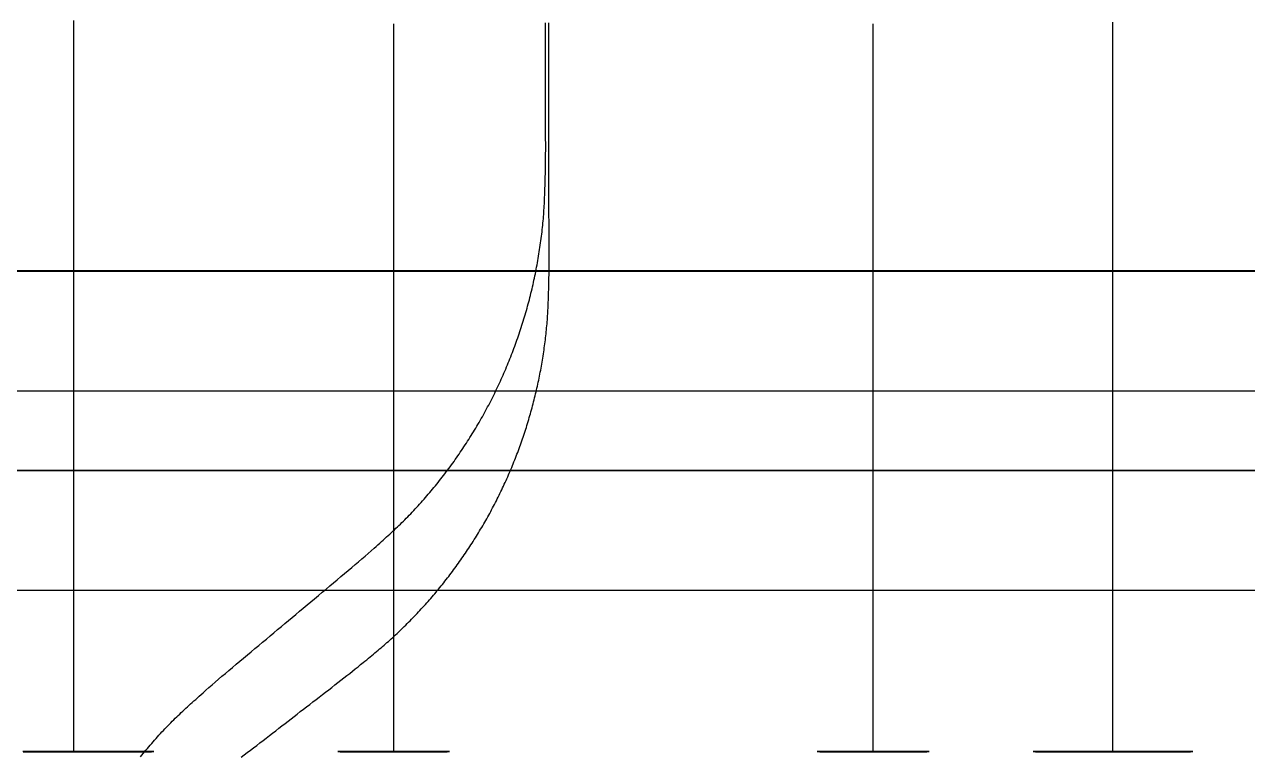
# Model space of a CAD drawing. Header units: millimetres. Extents: x -226 to 218, y -316 to 313.
# Drawn here: x 61.3 to 137.1, y -61.7 to -16.3 of the extents above; entities that cross this region are included whole.
import ezdxf

# ---------------------------------------------------------------- set-up
doc = ezdxf.new("R2010")
doc.units = ezdxf.units.MM
doc.layers.add('SKETCH', color=5, linetype='Continuous')
doc.layers.add('VISIBLE', color=7, linetype='Continuous')

msp = doc.modelspace()

# ---------------------------------------------------------------- linework, layer by layer
at = {"layer": 'SKETCH', "flags": 128}
for points in [[(64.398, -61.426), (64.398, -61.171), (64.398, -60.916), (64.398, -60.662), (64.398, -60.407), (64.398, -60.153), (64.398, -59.898), (64.398, -59.643), (64.398, -59.389), (64.398, -59.134), (64.398, -58.879), (64.398, -58.625), (64.398, -58.37), (64.398, -58.116), (64.398, -57.861), (64.398, -57.606), (64.398, -57.352), (64.398, -57.097), (64.398, -56.843), (64.398, -56.588), (64.398, -56.333), (64.398, -56.079), (64.398, -55.824), (64.398, -55.569), (64.398, -55.315), (64.398, -55.06), (64.398, -54.806), (64.398, -54.551), (64.398, -54.296), (64.398, -54.042), (64.398, -53.787), (64.398, -53.532), (64.398, -53.278), (64.398, -53.023), (64.398, -52.769), (64.398, -52.514), (64.398, -52.259), (64.398, -52.005), (64.398, -51.75), (64.398, -51.496), (64.398, -51.241), (64.398, -50.986), (64.398, -50.732), (64.398, -50.477), (64.398, -50.222), (64.398, -49.968), (64.398, -49.713), (64.398, -49.459), (64.398, -49.204), (64.398, -48.949), (64.398, -48.695), (64.398, -48.44), (64.398, -48.185), (64.398, -47.931), (64.398, -47.676), (64.398, -47.422), (64.398, -47.167), (64.398, -46.912), (64.398, -46.658), (64.398, -46.403), (64.398, -46.149), (64.398, -45.894), (64.398, -45.639), (64.398, -45.385), (64.398, -45.13), (64.398, -44.875), (64.398, -44.621), (64.398, -44.366), (64.398, -44.112), (64.398, -43.857), (64.398, -43.602), (64.398, -43.348), (64.398, -43.093), (64.398, -42.838), (64.398, -42.584), (64.398, -42.329), (64.398, -42.074), (64.398, -41.82), (64.398, -41.565), (64.398, -41.31), (64.398, -41.056), (64.398, -40.801), (64.398, -40.546), (64.398, -40.292), (64.398, -40.037), (64.398, -39.782), (64.398, -39.528), (64.398, -39.273), (64.398, -39.018), (64.398, -38.764), (64.398, -38.509), (64.398, -38.255), (64.398, -38), (64.398, -37.745), (64.398, -37.491), (64.398, -37.236), (64.398, -36.981), (64.398, -36.727), (64.398, -36.472), (64.398, -36.217), (64.398, -35.963), (64.398, -35.708), (64.398, -35.453), (64.398, -35.199), (64.398, -34.944), (64.398, -34.69), (64.398, -34.435), (64.398, -34.18), (64.398, -33.926), (64.398, -33.671), (64.398, -33.417), (64.398, -33.162), (64.398, -32.907), (64.398, -32.653), (64.398, -32.398), (64.398, -32.143), (64.398, -31.889), (64.398, -31.634), (64.398, -31.38), (64.398, -31.125), (64.398, -30.87), (64.398, -30.616), (64.398, -30.361), (64.398, -30.107), (64.398, -29.852), (64.398, -29.597), (64.398, -29.343), (64.398, -29.088), (64.398, -28.833), (64.398, -28.579), (64.398, -28.324), (64.398, -28.07), (64.398, -27.815), (64.398, -27.56), (64.398, -27.306), (64.398, -27.051), (64.398, -26.796), (64.398, -26.542), (64.398, -26.287), (64.398, -26.033), (64.398, -25.778), (64.398, -25.523), (64.398, -25.269), (64.398, -25.014), (64.398, -24.759), (64.398, -24.505), (64.398, -24.25), (64.398, -23.996), (64.398, -23.741), (64.398, -23.486), (64.398, -23.232), (64.398, -22.977), (64.398, -22.723), (64.398, -22.468), (64.398, -22.213), (64.398, -21.959), (64.398, -21.704), (64.398, -21.449), (64.398, -21.195), (64.398, -20.94), (64.398, -20.686), (64.398, -20.431), (64.398, -20.176), (64.398, -19.922), (64.398, -19.667), (64.398, -19.412), (64.398, -19.158), (64.398, -18.903), (64.398, -18.649), (64.398, -18.394), (64.398, -18.139), (64.398, -17.885), (64.398, -17.63), (64.398, -17.376), (64.398, -17.121), (64.398, -16.866), (64.398, -16.612), (64.398, -16.357), (64.398, -16.102)], [(68.513, -61.75), (68.599, -61.644), (68.686, -61.539), (68.772, -61.434), (68.86, -61.329), (68.947, -61.225), (69.036, -61.122), (69.124, -61.018), (69.214, -60.915), (69.303, -60.813), (69.393, -60.711), (69.484, -60.609), (69.575, -60.508), (69.666, -60.408), (69.758, -60.307), (69.85, -60.208), (69.942, -60.109), (70.035, -60.01), (70.128, -59.913), (70.22, -59.817), (70.311, -59.723), (70.402, -59.631), (70.493, -59.539), (70.584, -59.449), (70.675, -59.36), (70.766, -59.271), (70.857, -59.183), (70.949, -59.095), (71.042, -59.007), (71.136, -58.919), (71.231, -58.831), (71.327, -58.742), (71.425, -58.652), (71.524, -58.561), (71.625, -58.469), (71.728, -58.376), (71.834, -58.281), (71.941, -58.185), (72.051, -58.086), (72.163, -57.985), (72.279, -57.882), (72.397, -57.776), (72.576, -57.617), (72.762, -57.453), (72.955, -57.285), (73.154, -57.113), (73.358, -56.937), (73.568, -56.757), (73.783, -56.574), (74.002, -56.389), (74.225, -56.201), (74.451, -56.011), (74.68, -55.819), (74.911, -55.625), (75.144, -55.43), (75.379, -55.234), (75.614, -55.038), (75.85, -54.841), (76.086, -54.644), (76.322, -54.448), (76.557, -54.252), (76.79, -54.057), (77.021, -53.864), (77.25, -53.672), (77.476, -53.481), (77.699, -53.293), (77.922, -53.106), (78.148, -52.915), (78.377, -52.723), (78.608, -52.53), (78.841, -52.335), (79.076, -52.139), (79.311, -51.943), (79.547, -51.746), (79.783, -51.549), (80.019, -51.353), (80.254, -51.157), (80.487, -50.962), (80.718, -50.768), (80.947, -50.576), (81.173, -50.386), (81.396, -50.198), (81.615, -50.013), (81.829, -49.83), (82.039, -49.651), (82.244, -49.475), (82.443, -49.302), (82.635, -49.134), (82.821, -48.97), (83, -48.811), (83.118, -48.705), (83.234, -48.602), (83.346, -48.502), (83.456, -48.403), (83.563, -48.306), (83.668, -48.212), (83.771, -48.118), (83.872, -48.027), (83.972, -47.936), (84.069, -47.846), (84.165, -47.757), (84.26, -47.669), (84.354, -47.581), (84.447, -47.493), (84.539, -47.405), (84.631, -47.317), (84.722, -47.228), (84.813, -47.139), (84.903, -47.049), (84.994, -46.958), (85.085, -46.865), (85.176, -46.771), (85.268, -46.676), (85.361, -46.578), (85.454, -46.48), (85.546, -46.381), (85.638, -46.281), (85.73, -46.181), (85.821, -46.08), (85.912, -45.979), (86.003, -45.878), (86.093, -45.776), (86.182, -45.673), (86.271, -45.571), (86.36, -45.467), (86.448, -45.364), (86.536, -45.26), (86.623, -45.155), (86.71, -45.05), (86.796, -44.945), (86.882, -44.839), (86.968, -44.733), (87.052, -44.626), (87.137, -44.519), (87.221, -44.412), (87.304, -44.304), (87.387, -44.196), (87.469, -44.088), (87.551, -43.979), (87.632, -43.87), (87.713, -43.76), (87.793, -43.65), (87.873, -43.54), (87.953, -43.429), (88.032, -43.318), (88.111, -43.206), (88.189, -43.094), (88.266, -42.981), (88.343, -42.868), (88.42, -42.755), (88.496, -42.641), (88.572, -42.527), (88.647, -42.413), (88.721, -42.298), (88.795, -42.183), (88.869, -42.068), (88.942, -41.952), (89.014, -41.836), (89.086, -41.72), (89.157, -41.603), (89.228, -41.486), (89.298, -41.369), (89.368, -41.251), (89.437, -41.134), (89.506, -41.015), (89.574, -40.897), (89.642, -40.778), (89.709, -40.658), (89.776, -40.538), (89.842, -40.418), (89.908, -40.298), (89.973, -40.177), (90.037, -40.056), (90.102, -39.935), (90.165, -39.813), (90.228, -39.691), (90.291, -39.569), (90.352, -39.446), (90.414, -39.324), (90.475, -39.201), (90.535, -39.077), (90.594, -38.954), (90.653, -38.83), (90.712, -38.706), (90.77, -38.581), (90.827, -38.457), (90.884, -38.332), (90.94, -38.207), (90.996, -38.081), (91.051, -37.956), (91.106, -37.83), (91.16, -37.703), (91.213, -37.577), (91.266, -37.45), (91.319, -37.322), (91.37, -37.195), (91.422, -37.067), (91.472, -36.939), (91.523, -36.811), (91.572, -36.682), (91.621, -36.554), (91.669, -36.425), (91.717, -36.296), (91.765, -36.166), (91.811, -36.037), (91.857, -35.907), (91.903, -35.777), (91.948, -35.647), (91.992, -35.517), (92.036, -35.387), (92.079, -35.256), (92.121, -35.125), (92.163, -34.994), (92.205, -34.863), (92.246, -34.731), (92.286, -34.599), (92.326, -34.467), (92.365, -34.335), (92.403, -34.203), (92.441, -34.07), (92.479, -33.937), (92.515, -33.804), (92.552, -33.671), (92.587, -33.537), (92.622, -33.404), (92.657, -33.27), (92.69, -33.136), (92.724, -33.002), (92.756, -32.868), (92.788, -32.734), (92.82, -32.6), (92.85, -32.465), (92.88, -32.331), (92.91, -32.196), (92.939, -32.062), (92.967, -31.927), (92.995, -31.792), (93.022, -31.656), (93.049, -31.521), (93.075, -31.385), (93.1, -31.249), (93.125, -31.114), (93.149, -30.977), (93.173, -30.841), (93.196, -30.705), (93.218, -30.569), (93.24, -30.432), (93.261, -30.295), (93.282, -30.159), (93.302, -30.022), (93.321, -29.885), (93.34, -29.748), (93.358, -29.611), (93.375, -29.474), (93.392, -29.337), (93.408, -29.2), (93.424, -29.063), (93.439, -28.925), (93.453, -28.789), (93.467, -28.653), (93.479, -28.519), (93.491, -28.385), (93.502, -28.252), (93.512, -28.119), (93.521, -27.986), (93.53, -27.854), (93.538, -27.721), (93.546, -27.589), (93.553, -27.455), (93.559, -27.322), (93.566, -27.187), (93.571, -27.052), (93.577, -26.915), (93.582, -26.778), (93.587, -26.639), (93.591, -26.498), (93.596, -26.356), (93.6, -26.212), (93.604, -26.065), (93.608, -25.917), (93.612, -25.766), (93.616, -25.613), (93.621, -25.414), (93.625, -25.211), (93.628, -25.004), (93.631, -24.794), (93.633, -24.58), (93.634, -24.363), (93.635, -24.144), (93.635, -23.921), (93.635, -23.697), (93.634, -23.471), (93.633, -23.242), (93.632, -23.013), (93.631, -22.782), (93.629, -22.551), (93.627, -22.319), (93.626, -22.087), (93.624, -21.854), (93.622, -21.622), (93.621, -21.391), (93.619, -21.16), (93.618, -20.931), (93.617, -20.703), (93.616, -20.476), (93.616, -20.252), (93.616, -20.029), (93.616, -19.805), (93.616, -19.582), (93.616, -19.358), (93.616, -19.135), (93.616, -18.911), (93.616, -18.688), (93.616, -18.465), (93.616, -18.241), (93.616, -18.018), (93.616, -17.794), (93.616, -17.571), (93.616, -17.348), (93.616, -17.124), (93.616, -16.901), (93.616, -16.677), (93.616, -16.454), (93.616, -16.23)], [(74.766, -61.779), (74.953, -61.633), (75.142, -61.486), (75.334, -61.338), (75.527, -61.188), (75.722, -61.038), (75.918, -60.887), (76.114, -60.736), (76.311, -60.585), (76.507, -60.433), (76.704, -60.282), (76.899, -60.131), (77.094, -59.981), (77.287, -59.832), (77.479, -59.683), (77.669, -59.536), (77.856, -59.39), (78.043, -59.244), (78.233, -59.097), (78.425, -58.948), (78.618, -58.799), (78.813, -58.649), (79.008, -58.498), (79.205, -58.347), (79.401, -58.196), (79.598, -58.044), (79.794, -57.893), (79.99, -57.742), (80.185, -57.592), (80.378, -57.443), (80.57, -57.294), (80.759, -57.147), (80.947, -57.001), (81.131, -56.857), (81.313, -56.714), (81.491, -56.573), (81.665, -56.435), (81.836, -56.299), (82.002, -56.165), (82.164, -56.034), (82.32, -55.906), (82.431, -55.815), (82.54, -55.725), (82.646, -55.638), (82.75, -55.552), (82.853, -55.467), (82.953, -55.384), (83.052, -55.302), (83.149, -55.22), (83.245, -55.14), (83.34, -55.06), (83.433, -54.981), (83.526, -54.902), (83.617, -54.824), (83.708, -54.745), (83.798, -54.667), (83.887, -54.588), (83.977, -54.509), (84.066, -54.429), (84.154, -54.348), (84.243, -54.267), (84.332, -54.185), (84.422, -54.101), (84.512, -54.017), (84.602, -53.931), (84.693, -53.843), (84.783, -53.756), (84.873, -53.668), (84.962, -53.579), (85.051, -53.491), (85.14, -53.401), (85.229, -53.312), (85.317, -53.222), (85.405, -53.132), (85.492, -53.041), (85.579, -52.95), (85.666, -52.858), (85.752, -52.766), (85.838, -52.674), (85.923, -52.582), (86.009, -52.489), (86.093, -52.395), (86.178, -52.302), (86.261, -52.208), (86.345, -52.114), (86.428, -52.019), (86.511, -51.924), (86.593, -51.829), (86.674, -51.733), (86.756, -51.637), (86.837, -51.541), (86.917, -51.444), (86.998, -51.347), (87.077, -51.25), (87.157, -51.152), (87.236, -51.054), (87.314, -50.955), (87.393, -50.857), (87.471, -50.757), (87.548, -50.658), (87.625, -50.558), (87.702, -50.458), (87.778, -50.357), (87.853, -50.257), (87.929, -50.155), (88.004, -50.054), (88.078, -49.952), (88.152, -49.85), (88.226, -49.748), (88.299, -49.645), (88.371, -49.543), (88.443, -49.439), (88.515, -49.336), (88.586, -49.232), (88.657, -49.128), (88.728, -49.024), (88.798, -48.919), (88.867, -48.814), (88.937, -48.709), (89.005, -48.603), (89.074, -48.497), (89.141, -48.391), (89.209, -48.284), (89.276, -48.177), (89.342, -48.07), (89.409, -47.962), (89.474, -47.855), (89.539, -47.746), (89.604, -47.638), (89.668, -47.53), (89.732, -47.421), (89.796, -47.312), (89.858, -47.203), (89.921, -47.093), (89.983, -46.983), (90.044, -46.873), (90.105, -46.763), (90.166, -46.653), (90.226, -46.542), (90.285, -46.431), (90.345, -46.32), (90.403, -46.208), (90.462, -46.096), (90.519, -45.984), (90.577, -45.872), (90.634, -45.759), (90.69, -45.646), (90.746, -45.533), (90.801, -45.42), (90.857, -45.306), (90.911, -45.192), (90.965, -45.078), (91.019, -44.964), (91.072, -44.849), (91.124, -44.734), (91.177, -44.62), (91.228, -44.504), (91.279, -44.389), (91.33, -44.274), (91.38, -44.158), (91.43, -44.042), (91.479, -43.926), (91.527, -43.81), (91.576, -43.693), (91.623, -43.577), (91.671, -43.46), (91.717, -43.342), (91.764, -43.225), (91.809, -43.107), (91.855, -42.989), (91.899, -42.871), (91.944, -42.753), (91.988, -42.634), (92.031, -42.516), (92.074, -42.397), (92.116, -42.278), (92.158, -42.158), (92.199, -42.039), (92.24, -41.92), (92.281, -41.8), (92.32, -41.68), (92.36, -41.56), (92.398, -41.44), (92.437, -41.32), (92.474, -41.2), (92.512, -41.079), (92.548, -40.958), (92.585, -40.838), (92.62, -40.716), (92.656, -40.595), (92.69, -40.474), (92.725, -40.352), (92.758, -40.23), (92.792, -40.109), (92.824, -39.986), (92.857, -39.864), (92.888, -39.742), (92.919, -39.619), (92.95, -39.497), (92.98, -39.374), (93.01, -39.251), (93.039, -39.128), (93.068, -39.005), (93.096, -38.882), (93.123, -38.759), (93.151, -38.635), (93.177, -38.512), (93.203, -38.388), (93.228, -38.265), (93.253, -38.141), (93.278, -38.017), (93.302, -37.893), (93.325, -37.769), (93.348, -37.645), (93.37, -37.521), (93.392, -37.396), (93.414, -37.272), (93.435, -37.147), (93.455, -37.022), (93.475, -36.897), (93.494, -36.772), (93.513, -36.647), (93.531, -36.522), (93.549, -36.397), (93.566, -36.272), (93.582, -36.146), (93.598, -36.021), (93.614, -35.896), (93.629, -35.77), (93.644, -35.645), (93.658, -35.519), (93.671, -35.394), (93.684, -35.268), (93.696, -35.143), (93.708, -35.02), (93.718, -34.897), (93.728, -34.775), (93.738, -34.653), (93.746, -34.532), (93.754, -34.411), (93.762, -34.29), (93.769, -34.169), (93.775, -34.048), (93.781, -33.927), (93.787, -33.805), (93.792, -33.683), (93.797, -33.559), (93.802, -33.435), (93.806, -33.309), (93.81, -33.182), (93.814, -33.053), (93.818, -32.923), (93.822, -32.791), (93.825, -32.657), (93.829, -32.521), (93.832, -32.383), (93.836, -32.242), (93.84, -32.056), (93.844, -31.866), (93.846, -31.672), (93.849, -31.474), (93.85, -31.273), (93.851, -31.069), (93.852, -30.862), (93.852, -30.653), (93.852, -30.441), (93.851, -30.228), (93.851, -30.012), (93.85, -29.796), (93.848, -29.578), (93.847, -29.359), (93.845, -29.14), (93.844, -28.921), (93.842, -28.701), (93.841, -28.482), (93.84, -28.263), (93.838, -28.046), (93.837, -27.829), (93.836, -27.614), (93.836, -27.4), (93.836, -27.188), (93.836, -26.978), (93.836, -26.767), (93.836, -26.557), (93.836, -26.346), (93.836, -26.136), (93.836, -25.925), (93.836, -25.715), (93.836, -25.504), (93.836, -25.294), (93.836, -25.083), (93.836, -24.873), (93.836, -24.662), (93.836, -24.452), (93.836, -24.241), (93.836, -24.031), (93.836, -23.82), (93.836, -23.61), (93.836, -23.399), (93.836, -23.189), (93.836, -22.978), (93.836, -22.768), (93.836, -22.557), (93.836, -22.347), (93.836, -22.136), (93.836, -21.926), (93.836, -21.715), (93.836, -21.505), (93.836, -21.294), (93.836, -21.084), (93.836, -20.873), (93.836, -20.663), (93.836, -20.452), (93.836, -20.242), (93.836, -20.031), (93.836, -19.821), (93.836, -19.61), (93.836, -19.4), (93.836, -19.189), (93.836, -18.979), (93.836, -18.768), (93.836, -18.558), (93.836, -18.347), (93.836, -18.137), (93.836, -17.926), (93.836, -17.716), (93.836, -17.505), (93.836, -17.295), (93.836, -17.084), (93.836, -16.874), (93.836, -16.663), (93.836, -16.452), (93.836, -16.242)], [(84.213, -61.426), (84.213, -61.152), (84.213, -60.879), (84.213, -60.605), (84.213, -60.332), (84.213, -60.058), (84.213, -59.785), (84.213, -59.511), (84.213, -59.238), (84.213, -58.964), (84.213, -58.691), (84.213, -58.417), (84.213, -58.144), (84.213, -57.87), (84.213, -57.597), (84.213, -57.323), (84.213, -57.05), (84.213, -56.776), (84.213, -56.503), (84.213, -56.229), (84.213, -55.956), (84.213, -55.682), (84.213, -55.409), (84.213, -55.136), (84.213, -54.862), (84.213, -54.589), (84.213, -54.315), (84.213, -54.042), (84.213, -53.768), (84.213, -53.495), (84.213, -53.221), (84.213, -52.948), (84.213, -52.674), (84.213, -52.401), (84.213, -52.127), (84.213, -51.854), (84.213, -51.58), (84.213, -51.307), (84.213, -51.033), (84.213, -50.76), (84.213, -50.486), (84.213, -50.213), (84.213, -49.939), (84.213, -49.666), (84.213, -49.392), (84.213, -49.119), (84.213, -48.845), (84.213, -48.572), (84.213, -48.298), (84.213, -48.025), (84.213, -47.751), (84.213, -47.478), (84.213, -47.204), (84.213, -46.931), (84.213, -46.658), (84.213, -46.384), (84.213, -46.111), (84.213, -45.837), (84.213, -45.564), (84.213, -45.29), (84.213, -45.017), (84.213, -44.743), (84.213, -44.47), (84.213, -44.196), (84.213, -43.923), (84.213, -43.649), (84.213, -43.376), (84.213, -43.102), (84.213, -42.829), (84.213, -42.555), (84.213, -42.282), (84.213, -42.008), (84.213, -41.735), (84.213, -41.461), (84.213, -41.188), (84.213, -40.914), (84.213, -40.641), (84.213, -40.367), (84.213, -40.094), (84.213, -39.82), (84.213, -39.547), (84.213, -39.273), (84.213, -39), (84.213, -38.726), (84.213, -38.453), (84.213, -38.179), (84.213, -37.906), (84.213, -37.633), (84.213, -37.359), (84.213, -37.086), (84.213, -36.812), (84.213, -36.539), (84.213, -36.265), (84.213, -35.992), (84.213, -35.718), (84.213, -35.445), (84.213, -35.171), (84.213, -34.898), (84.213, -34.624), (84.213, -34.351), (84.213, -34.077), (84.213, -33.804), (84.213, -33.53), (84.213, -33.257), (84.213, -32.983), (84.213, -32.71), (84.213, -32.436), (84.213, -32.163), (84.213, -31.889), (84.213, -31.616), (84.213, -31.342), (84.213, -31.069), (84.213, -30.795), (84.213, -30.522), (84.213, -30.248), (84.213, -29.975), (84.213, -29.701), (84.213, -29.428), (84.213, -29.154), (84.213, -28.881), (84.213, -28.608), (84.213, -28.334), (84.213, -28.061), (84.213, -27.787), (84.213, -27.514), (84.213, -27.24), (84.213, -26.967), (84.213, -26.693), (84.213, -26.42), (84.213, -26.146), (84.213, -25.873), (84.213, -25.599), (84.213, -25.326), (84.213, -25.052), (84.213, -24.779), (84.213, -24.505), (84.213, -24.232), (84.213, -23.958), (84.213, -23.685), (84.213, -23.411), (84.213, -23.138), (84.213, -22.864), (84.213, -22.591), (84.213, -22.317), (84.213, -22.044), (84.213, -21.77), (84.213, -21.497), (84.213, -21.223), (84.213, -20.95), (84.213, -20.676), (84.213, -20.403), (84.213, -20.129), (84.213, -19.856), (84.213, -19.583), (84.213, -19.309), (84.213, -19.036), (84.213, -18.762), (84.213, -18.489), (84.213, -18.215), (84.213, -17.942), (84.213, -17.668), (84.213, -17.395), (84.213, -17.121), (84.213, -16.848), (84.213, -16.574), (84.213, -16.301)], [(113.935, -61.426), (113.935, -61.152), (113.935, -60.879), (113.935, -60.605), (113.935, -60.332), (113.935, -60.058), (113.935, -59.785), (113.935, -59.511), (113.935, -59.238), (113.935, -58.964), (113.935, -58.691), (113.935, -58.417), (113.935, -58.144), (113.935, -57.87), (113.935, -57.597), (113.935, -57.323), (113.935, -57.05), (113.935, -56.776), (113.935, -56.503), (113.935, -56.229), (113.935, -55.956), (113.935, -55.682), (113.935, -55.409), (113.935, -55.136), (113.935, -54.862), (113.935, -54.589), (113.935, -54.315), (113.935, -54.042), (113.935, -53.768), (113.935, -53.495), (113.935, -53.221), (113.935, -52.948), (113.935, -52.674), (113.935, -52.401), (113.935, -52.127), (113.935, -51.854), (113.935, -51.58), (113.935, -51.307), (113.935, -51.033), (113.935, -50.76), (113.935, -50.486), (113.935, -50.213), (113.935, -49.939), (113.935, -49.666), (113.935, -49.392), (113.935, -49.119), (113.935, -48.845), (113.935, -48.572), (113.935, -48.298), (113.935, -48.025), (113.935, -47.751), (113.935, -47.478), (113.935, -47.204), (113.935, -46.931), (113.935, -46.658), (113.935, -46.384), (113.935, -46.111), (113.935, -45.837), (113.935, -45.564), (113.935, -45.29), (113.935, -45.017), (113.935, -44.743), (113.935, -44.47), (113.935, -44.196), (113.935, -43.923), (113.935, -43.649), (113.935, -43.376), (113.935, -43.102), (113.935, -42.829), (113.935, -42.555), (113.935, -42.282), (113.935, -42.008), (113.935, -41.735), (113.935, -41.461), (113.935, -41.188), (113.935, -40.914), (113.935, -40.641), (113.935, -40.367), (113.935, -40.094), (113.935, -39.82), (113.935, -39.547), (113.935, -39.273), (113.935, -39), (113.935, -38.726), (113.935, -38.453), (113.935, -38.179), (113.935, -37.906), (113.935, -37.633), (113.935, -37.359), (113.935, -37.086), (113.935, -36.812), (113.935, -36.539), (113.935, -36.265), (113.935, -35.992), (113.935, -35.718), (113.935, -35.445), (113.935, -35.171), (113.935, -34.898), (113.935, -34.624), (113.935, -34.351), (113.935, -34.077), (113.935, -33.804), (113.935, -33.53), (113.935, -33.257), (113.935, -32.983), (113.935, -32.71), (113.935, -32.436), (113.935, -32.163), (113.935, -31.889), (113.935, -31.616), (113.935, -31.342), (113.935, -31.069), (113.935, -30.795), (113.935, -30.522), (113.935, -30.248), (113.935, -29.975), (113.935, -29.701), (113.935, -29.428), (113.935, -29.154), (113.935, -28.881), (113.935, -28.608), (113.935, -28.334), (113.935, -28.061), (113.935, -27.787), (113.935, -27.514), (113.935, -27.24), (113.935, -26.967), (113.935, -26.693), (113.935, -26.42), (113.935, -26.146), (113.935, -25.873), (113.935, -25.599), (113.935, -25.326), (113.935, -25.052), (113.935, -24.779), (113.935, -24.505), (113.935, -24.232), (113.935, -23.958), (113.935, -23.685), (113.935, -23.411), (113.935, -23.138), (113.935, -22.864), (113.935, -22.591), (113.935, -22.317), (113.935, -22.044), (113.935, -21.77), (113.935, -21.497), (113.935, -21.223), (113.935, -20.95), (113.935, -20.676), (113.935, -20.403), (113.935, -20.129), (113.935, -19.856), (113.935, -19.583), (113.935, -19.309), (113.935, -19.036), (113.935, -18.762), (113.935, -18.489), (113.935, -18.215), (113.935, -17.942), (113.935, -17.668), (113.935, -17.395), (113.935, -17.121), (113.935, -16.848), (113.935, -16.574), (113.935, -16.301)], [(128.796, -61.426), (128.796, -61.172), (128.796, -60.917), (128.796, -60.663), (128.796, -60.409), (128.796, -60.155), (128.796, -59.901), (128.796, -59.647), (128.796, -59.393), (128.796, -59.139), (128.796, -58.884), (128.796, -58.63), (128.796, -58.376), (128.796, -58.122), (128.796, -57.868), (128.796, -57.614), (128.796, -57.36), (128.796, -57.106), (128.796, -56.851), (128.796, -56.597), (128.796, -56.343), (128.796, -56.089), (128.796, -55.835), (128.796, -55.581), (128.796, -55.327), (128.796, -55.073), (128.796, -54.818), (128.796, -54.564), (128.796, -54.31), (128.796, -54.056), (128.796, -53.802), (128.796, -53.548), (128.796, -53.293), (128.796, -53.039), (128.796, -52.785), (128.796, -52.531), (128.796, -52.277), (128.796, -52.023), (128.796, -51.768), (128.796, -51.514), (128.796, -51.26), (128.796, -51.006), (128.796, -50.752), (128.796, -50.498), (128.796, -50.243), (128.796, -49.989), (128.796, -49.735), (128.796, -49.481), (128.796, -49.227), (128.796, -48.973), (128.796, -48.718), (128.796, -48.464), (128.796, -48.21), (128.796, -47.956), (128.796, -47.702), (128.796, -47.448), (128.796, -47.194), (128.796, -46.94), (128.796, -46.685), (128.796, -46.431), (128.796, -46.177), (128.796, -45.923), (128.796, -45.669), (128.796, -45.415), (128.796, -45.161), (128.796, -44.907), (128.796, -44.653), (128.796, -44.398), (128.796, -44.144), (128.796, -43.89), (128.796, -43.636), (128.796, -43.382), (128.796, -43.128), (128.796, -42.874), (128.796, -42.619), (128.796, -42.365), (128.796, -42.111), (128.796, -41.857), (128.796, -41.603), (128.796, -41.349), (128.796, -41.094), (128.796, -40.84), (128.796, -40.586), (128.796, -40.332), (128.796, -40.078), (128.796, -39.824), (128.796, -39.569), (128.796, -39.315), (128.796, -39.061), (128.796, -38.807), (128.796, -38.553), (128.796, -38.299), (128.796, -38.044), (128.796, -37.79), (128.796, -37.536), (128.796, -37.282), (128.796, -37.028), (128.796, -36.774), (128.796, -36.52), (128.796, -36.265), (128.796, -36.011), (128.796, -35.757), (128.796, -35.503), (128.796, -35.249), (128.796, -34.995), (128.796, -34.741), (128.796, -34.487), (128.796, -34.232), (128.796, -33.978), (128.796, -33.724), (128.796, -33.47), (128.796, -33.216), (128.796, -32.962), (128.796, -32.708), (128.796, -32.454), (128.796, -32.199), (128.796, -31.945), (128.796, -31.691), (128.796, -31.437), (128.796, -31.183), (128.796, -30.929), (128.796, -30.675), (128.796, -30.421), (128.796, -30.166), (128.796, -29.912), (128.796, -29.658), (128.796, -29.404), (128.796, -29.15), (128.796, -28.896), (128.796, -28.641), (128.796, -28.387), (128.796, -28.133), (128.796, -27.879), (128.796, -27.625), (128.796, -27.37), (128.796, -27.116), (128.796, -26.862), (128.796, -26.608), (128.796, -26.354), (128.796, -26.1), (128.796, -25.845), (128.796, -25.591), (128.796, -25.337), (128.796, -25.083), (128.796, -24.829), (128.796, -24.575), (128.796, -24.321), (128.796, -24.066), (128.796, -23.812), (128.796, -23.558), (128.796, -23.304), (128.796, -23.05), (128.796, -22.796), (128.796, -22.542), (128.796, -22.288), (128.796, -22.033), (128.796, -21.779), (128.796, -21.525), (128.796, -21.271), (128.796, -21.017), (128.796, -20.763), (128.796, -20.509), (128.796, -20.255), (128.796, -20.001), (128.796, -19.746), (128.796, -19.492), (128.796, -19.238), (128.796, -18.984), (128.796, -18.73), (128.796, -18.476), (128.796, -18.222), (128.796, -17.967), (128.796, -17.713), (128.796, -17.459), (128.796, -17.205), (128.796, -16.951), (128.796, -16.697), (128.796, -16.442), (128.796, -16.188)], [(69.352, -61.426), (69.31, -61.424), (69.192, -61.422), (68.997, -61.42), (68.731, -61.418), (68.396, -61.417), (67.997, -61.415), (67.543, -61.414), (67.038, -61.413), (66.492, -61.412), (65.913, -61.411), (65.31, -61.411), (64.693, -61.41), (64.071, -61.41), (63.454, -61.411), (62.852, -61.411), (62.275, -61.412), (61.731, -61.413), (61.229, -61.414)], [(61.252, -61.437), (61.756, -61.439), (62.303, -61.439), (62.882, -61.44), (63.485, -61.441), (64.103, -61.441), (64.725, -61.441), (65.342, -61.441), (65.944, -61.44), (66.522, -61.439), (67.066, -61.439), (67.568, -61.437), (68.02, -61.436), (68.415, -61.435), (68.747, -61.433), (69.01, -61.431), (69.2, -61.429), (69.315, -61.428), (69.352, -61.426)], [(87.68, -61.426), (87.639, -61.424), (87.522, -61.423), (87.33, -61.421), (87.069, -61.42), (86.744, -61.418), (86.363, -61.417), (85.933, -61.416), (85.466, -61.416), (84.97, -61.415), (84.457, -61.415), (83.939, -61.415), (83.427, -61.415), (82.932, -61.416), (82.466, -61.416), (82.039, -61.417), (81.661, -61.418), (81.34, -61.42), (81.082, -61.421), (80.895, -61.423), (80.782, -61.424), (80.745, -61.426), (80.786, -61.427), (80.903, -61.429), (81.095, -61.43), (81.356, -61.432), (81.68, -61.433), (82.062, -61.434), (82.491, -61.435), (82.959, -61.436), (83.455, -61.436), (83.968, -61.436), (84.486, -61.436), (84.999, -61.436), (85.493, -61.436), (85.959, -61.435), (86.386, -61.434), (86.765, -61.433), (87.086, -61.432), (87.343, -61.43), (87.531, -61.429), (87.644, -61.427), (87.68, -61.426)], [(117.402, -61.426), (117.361, -61.424), (117.242, -61.423), (117.05, -61.421), (116.788, -61.42), (116.463, -61.418), (116.081, -61.417), (115.651, -61.416), (115.183, -61.416), (114.687, -61.415), (114.174, -61.415), (113.656, -61.415), (113.144, -61.415), (112.65, -61.416), (112.184, -61.416), (111.758, -61.417), (111.38, -61.418), (111.059, -61.42), (110.802, -61.421), (110.616, -61.423), (110.503, -61.424), (110.467, -61.426), (110.509, -61.427), (110.627, -61.429), (110.819, -61.43), (111.081, -61.432), (111.406, -61.433), (111.788, -61.434), (112.218, -61.435), (112.686, -61.436), (113.182, -61.436), (113.695, -61.436), (114.214, -61.436), (114.726, -61.436), (115.22, -61.436), (115.686, -61.435), (116.112, -61.434), (116.49, -61.433), (116.811, -61.432), (117.068, -61.43), (117.254, -61.429), (117.367, -61.427), (117.402, -61.426)], [(133.749, -61.426), (133.706, -61.424), (133.586, -61.422), (133.389, -61.42), (133.121, -61.418), (132.784, -61.417), (132.384, -61.415), (131.928, -61.414), (131.423, -61.413), (130.876, -61.412), (130.296, -61.411), (129.692, -61.411), (129.075, -61.41), (128.453, -61.41), (127.836, -61.411), (127.235, -61.411), (126.658, -61.412), (126.115, -61.413), (125.614, -61.414), (125.163, -61.415), (124.77, -61.417), (124.44, -61.418), (124.179, -61.42), (123.99, -61.422), (123.877, -61.424), (123.842, -61.426), (123.885, -61.428), (124.005, -61.429), (124.201, -61.431), (124.47, -61.433), (124.806, -61.435), (125.206, -61.436), (125.662, -61.437), (126.168, -61.439), (126.715, -61.439), (127.295, -61.44), (127.899, -61.441), (128.516, -61.441), (129.139, -61.441), (129.756, -61.441), (130.357, -61.44), (130.934, -61.439), (131.478, -61.439), (131.979, -61.437), (132.429, -61.436), (132.823, -61.435), (133.153, -61.433), (133.414, -61.431), (133.602, -61.429), (133.715, -61.428), (133.749, -61.426)]]:
    msp.add_lwpolyline(points, dxfattribs=at)
at = {"layer": 'VISIBLE'}
for p, q in [((-192.783, -31.636), (192.783, -31.636)), ((-188.758, -31.624), (188.758, -31.624)), ((-188.712, -31.617), (188.712, -31.617)), ((-188.642, -31.605), (188.642, -31.605)), ((-192.783, -39.051), (192.783, -39.051)), ((-192.783, -43.994), (192.783, -43.994)), ((-192.726, -43.981), (192.726, -43.981)), ((-192.783, -51.409), (192.783, -51.409))]:
    msp.add_line(p, q, dxfattribs=at)

doc.saveas('drawing.dxf')
